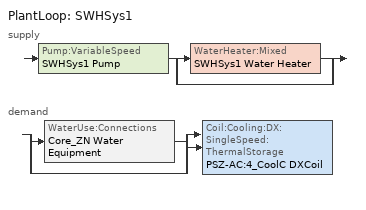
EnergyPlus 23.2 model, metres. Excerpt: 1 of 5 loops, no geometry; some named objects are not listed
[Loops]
PlantLoop 'SWHSys1'
 supply: Pump:VariableSpeed 'SWHSys1 Pump' > split
  | WaterHeater:Mixed 'SWHSys1 Water Heater'
  | bypass
 demand: split
  | WaterUse:Connections 'Core_ZN Water Equipment'
  | bypass
  join > Coil:Cooling:DX:SingleSpeed:ThermalStorage 'PSZ-AC:4_CoolC DXCoil'
[Coil:Cooling:DX:SingleSpeed:ThermalStorage]
PSZ-AC:4_CoolC DXCoil: Ancillary electric power=0; Availability schedule=ALWAYS_ON; Charge only mode available=No; Cold weather operation ancillary power=0; Cold weather operation minimum outdoor air temperature=2; Condenser air flow sizing factor=1.25; Condenser design air flow rate=Autocalculate; Condenser type=AirCooled; Cooling and charge mode available=Yes; Cooling and charge mode capacity sizing factor=0.9726; Cooling and charge mode charging rated cop=3.91; Cooling and charge mode cooling rated cop=3.91; Cooling and charge mode evaporator energy input ratio function of flow fraction curve=EIRFlowModFac_coolAndCharge_SCU; Cooling and charge mode evaporator energy input ratio function of temperature curve=EIRTempModFac_CoolAndCharge_SCU; Cooling and charge mode evaporator part load fraction correlation curve=EvapPartLoadFac_coolAndCharge_SCU; Cooling and charge mode rated sensible heat ratio=0.725; Cooling and charge mode rated storage charging capacity=Autocalculate; Cooling and charge mode rated total evaporator cooling capacity=Autocalculate; Cooling and charge mode sensible heat ratio function of flow fraction curve=SHRFlowModFac_coolAndCharge_SCU; Cooling and charge mode sensible heat ratio function of temperature curve=SHRTempModFac_coolAndCharge_SCU; Cooling and charge mode storage capacity sizing factor=0.03913; Cooling and charge mode storage charge capacity function of temperature curve=TESCapTempModFac_CoolAndCharge_SCU; Cooling and charge mode storage charge capacity function of total evaporator plr curve=TESPartLoadFac_coolAndCharge_SCU; Cooling and charge mode storage energy input ratio function of flow fraction curve=constantCubic; Cooling and charge mode storage energy input ratio function of temperature curve=NullTriquadratic; Cooling and charge mode storage energy part load fraction correlation curve=constantCubic; Cooling and charge mode total evaporator cooling capacity function of flow fraction curve=EvapCapFlowModFac_coolAndCharge_SCU; Cooling and charge mode total evaporator cooling capacity function of temperature curve=EvapCapTempModFac_CoolAndCharge_SCU; Cooling and discharge mode available=Yes; Cooling and discharge mode cooling rated cop=4.05; Cooling and discharge mode discharging rated cop=4.05; Cooling and discharge mode evaporator capacity sizing factor=1.03912; Cooling and discharge mode evaporator energy input ratio function of flow fraction curve=EIRFlowModFac_coolAndDischarge_SCU; Cooling and discharge mode evaporator energy input ratio function of temperature curve=EIRTempModFac_CoolandDischarge_SCU; Cooling and discharge mode evaporator part load fraction correlation curve=EvapPartLoadFac_coolAndDischarge_SCU; Cooling and discharge mode rated sensible heat ratio=0.72; Cooling and discharge mode rated storage discharging capacity=Autocalculate; Cooling and discharge mode rated total evaporator cooling capacity=Autocalculate; Cooling and discharge mode sensible heat ratio function of flow fraction curve=SHRFlowModFac_coolAndDischarge_SCU; Cooling and discharge mode sensible heat ratio function of temperature curve=SHRTempModFac_coolAndDischarge_SCU; Cooling and discharge mode storage discharge capacity function of flow fraction curve=TESCapFlowModFac_coolAndDischarge_SCU; Cooling and discharge mode storage discharge capacity function of temperature curve=TESCapTempModFac_CoolAndDischarge_SCU; Cooling and discharge mode storage discharge capacity function of total evaporator plr curve=TESPartLoadFac_coolAndDischarge_SCU; Cooling and discharge mode storage discharge capacity sizing factor=0.03749; Cooling and discharge mode storage energy input ratio function of flow fraction curve=constantCubic; Cooling and discharge mode storage energy input ratio function of temperature curve=NullTriquadratic; Cooling and discharge mode storage energy part load fraction correlation curve=constantCubic; Cooling and discharge mode total evaporator cooling capacity function of flow fraction curve=EvapCapFlowModFac_coolAndDischarge_SCU; Cooling and discharge mode total evaporator cooling capacity function of temperature curve=EvapCapTempModFac_CoolandDischarge_SCU; Cooling only mode available=Yes; Cooling only mode energy input ratio function of flow fraction curve=EIRFlowModFac_SCU; Cooling only mode energy input ratio function of temperature curve=EIRTempModFac_SCU; Cooling only mode part load fraction correlation curve=Cool-PLF-fPLR_SCU; Cooling only mode rated cop=3.86; Cooling only mode rated sensible heat ratio=0.722; Cooling only mode rated total evaporator cooling capacity=Autosize; Cooling only mode sensible heat ratio function of flow fraction curve=SHR-fFF_SCU_CoolOnly; Cooling only mode sensible heat ratio function of temperature curve=SHRTempModFac_SCU; Cooling only mode total evaporator cooling capacity function of flow fraction curve=EvapCapFlowModFac_SCU; Cooling only mode total evaporator cooling capacity function of temperature curve=EvapCapTempModFac_SCU; Discharge only mode available=No; Fluid storage tank rating temperature=26.7; Fluid storage volume=Autocalculate; Operating mode control method=ScheduledModes; Operation mode control schedule=SCU Packaged Control Sched; Rated evaporator air flow rate=Autosize; Storage capacity sizing factor=0.5; Storage tank maximum operating limit fluid temperature=80; Storage tank minimum operating limit fluid temperature=2; Storage tank plant connection design flow rate=3.15e-06; Storage tank plant connection heat transfer effectiveness=0.8; Storage tank to ambient u value times area heat transfer coefficient=2.057; Storage type=Water
[EnergyManagementSystem:Actuator] Actuated component type=Outdoor Air System Node; Actuated component unique=PSZ-AC:4 Condenser Inlet Node
Name | Actuated component control type
Cond_4_db | Drybulb Temperature
Cond_4_wb | Wetbulb Temperature
[PlantEquipmentList]
SWHSys1 Equipment List: SWHSys1 Water Heater, WaterHeater:Mixed
[PlantEquipmentOperation:HeatingLoad]
SWHSys1 Operation Scheme: Load range 1 lower limit=0; Load range 1 upper limit=1e+15; Range 1 equipment list=SWHSys1 Equipment List
[PlantEquipmentOperationSchemes]
SWHSys1 Loop Operation Scheme List: Control scheme 1=SWHSys1 Operation Scheme; Control scheme 1 schedule=ALWAYS_ON
[PlantLoop]
SWHSys1: Fluid type=Water; Load distribution scheme=Optimal; Maximum loop flow rate=Autosize; Maximum loop temperature=60; Minimum loop flow rate=0; Minimum loop temperature=10; Plant equipment operation scheme=SWHSys1 Loop Operation Scheme List; Plant loop volume=0.001
[Pump:VariableSpeed]
SWHSys1 Pump: Design maximum flow rate=Autosize; Design minimum flow rate=0; Design power consumption=Autosize; Design pump head=0.001; Fraction of motor inefficiencies to fluid stream=0; Motor efficiency=1; Pump control type=Intermittent; Coefficient 1 of the part load performance curve=0; Coefficient 2 of the part load performance curve=1; Coefficient 3 of the part load performance curve=0; Coefficient 4 of the part load performance curve=0
[SetpointManager:Scheduled]
SWHSys1 Loop Setpoint Manager: Control variable=Temperature; Schedule=SWHSys1-Loop-Temp-Schedule; Setpoint node or nodelist=SWHSys1 Supply Outlet Node
[Sizing:Plant]
SWHSys1: Design loop exit temperature=60; Loop design temperature difference=5; Loop type=Heating
[WaterHeater:Mixed]
SWHSys1 Water Heater: Ambient temperature indicator=Schedule; Ambient temperature schedule=SWHSys1 Water Heater Ambient Temperature Schedule Name; Deadband temperature difference=2; Heater control type=Cycle; Heater fuel type=NaturalGas; Heater maximum capacity=845000; Heater thermal efficiency=0.8; Indirect water heating recovery time=1.5; Maximum temperature limit=82.2222; Off cycle loss coefficient to ambient temperature=6; Off cycle parasitic fuel consumption rate=20; Off cycle parasitic fuel type=NaturalGas; Off cycle parasitic heat fraction to tank=0.8; On cycle loss coefficient to ambient temperature=6; On cycle parasitic fuel type=NaturalGas; Setpoint temperature schedule=SWHSys1 Water Heater Setpoint Temperature Schedule Name; Source side design flow rate=Autosize; Source side effectiveness=1; Tank volume=0.1514; Use side design flow rate=Autosize; Use side effectiveness=1
[WaterUse:Connections]
Core_ZN Water Equipment: Water use equipment name 1=Core_ZN Water Equipment
[WaterUse:Equipment]
Core_ZN Water Equipment: Zone=Back_space; Flow rate fraction schedule=BLDG_SWH_SCH; Hot water supply temperature schedule=Water Equipment Hot Supply Temp Sched; Latent fraction schedule=Water Equipment Latent fract sched; Peak flow rate=3.15e-06; Sensible fraction schedule=Water Equipment Sensible fract sched; Target temperature schedule=Water Equipment Temp Sched
[Curve:Biquadratic] Maximum value of x=100; Maximum value of y=100; Minimum value of x=-100; Minimum value of y=-100
Name | Coefficient1 constant | Coefficient2 x | Coefficient3 x 2 | Coefficient4 y | Coefficient5 y 2 | Coefficient6 x y
EIRTempModFac_SCU | 0.818718 | -0.0188041 | 0.000529037 | 0.00398042 | 0.000610972 | -0.000793932
EvapCapTempModFac_SCU | 0.296058 | 0.0459724 | 1.28391e-05 | 0.00658539 | -0.000104643 | -0.000433979
SHRTempModFac_SCU | 2.00779 | -0.233675 | 0.00447238 | 0.106824 | 0 | -0.00193574
[Curve:Cubic]
Name | Maximum value of x | Minimum value of x | Coefficient1 constant | Coefficient2 x | Coefficient3 x 2 | Coefficient4 x 3 | Input unit type for x | Maximum curve output | Minimum curve output | Output unit type
ConstantCubic | 100 | -100 | 1 | 0 | 0 | 0
Cool-PLF-fPLR_SCU | 100 | -100 | -0.000825 | 3.089975 | -3.84932 | 1.760175
EvapPartLoadFac_coolAndCharge_SCU | 1 | 0 | 0.0006475 | 3.31572 | -4.52768 | 2.21132 | Dimensionless | 1 | 0 | Dimensionless
EvapPartLoadFac_coolAndDischarge_SCU | 1 | 0 | 0.0012 | 3.3943 | -4.731 | 2.3355 | Dimensionless | 1 | 0 | Dimensionless
TESPartLoadFac_coolAndCharge_SCU | 1 | 0 | 0.00427525 | 3.86888 | -5.32612 | 2.45298 | Dimensionless | 1 | 0 | Dimensionless
TESPartLoadFac_coolAndDischarge_SCU | 1 | 0 | -0.00062275 | 3.90141 | -6.20619 | 3.30541 | Dimensionless | 1 | 0 | Dimensionless
[Curve:Quadratic] Maximum value of x=1; Minimum value of x=0
Name | Input unit type for x | Maximum curve output | Minimum curve output | Output unit type | Coefficient1 constant | Coefficient2 x | Coefficient3 x 2
EIRFlowModFac_SCU | Dimensionless | 1.5 | 0.5 | Dimensionless | 1.41949 | -0.722199 | 0.302712
EIRFlowModFac_coolAndCharge_SCU | Dimensionless | 2 | 0 | Dimensionless | 1.09783 | -0.0341757 | -0.063657
EIRFlowModFac_coolAndDischarge_SCU | Dimensionless | 2 | 0 | Dimensionless | 1.32729 | -0.465632 | 0.138339
EvapCapFlowModFac_SCU | Dimensionless | 1.5 | 0.5 | Dimensionless | 0.3616 | 1.11841 | -0.480006
EvapCapFlowModFac_coolAndCharge_SCU | Dimensionless | 2 | 0 | Dimensionless | 0.536245 | 0.73445 | -0.270695
EvapCapFlowModFac_coolAndDischarge_SCU | Dimensionless | 2 | 0 | Dimensionless | 0.165486 | 1.43948 | -0.604969
SHR-fFF_SCU_CoolOnly |  |  |  |  | 1.34664 | -1.05011 | 0.703475
SHRFlowModFac_coolAndCharge_SCU | Dimensionless | 1.5 | 0.5 | Dimensionless | 0.0218149 | 1.57315 | -0.59496
SHRFlowModFac_coolAndDischarge_SCU | Dimensionless | 1.5 | 0.5 | Dimensionless | 0.201972 | 1.2309 | -0.432876
TESCapFlowModFac_coolAndDischarge_SCU | Dimensionless | 2 | 0 | Dimensionless | -0.341104 | 2.25012 | -0.909013
[Curve:Triquadratic]
NullTriquadratic: Maximum curve output=0; Maximum value of x=100; Maximum value of y=100; Maximum value of z=100; Minimum curve output=0; Minimum value of x=-100; Minimum value of y=-100; Minimum value of z=-100; Coefficient1 constant=0; Coefficient2 x 2=0; Coefficient3 x=0; Coefficient4 y 2=0; Coefficient5 y=0; Coefficient6 z 2=0; Coefficient7 z=0; Coefficient8 x 2 y 2=0; Coefficient9 x y=0; Coefficient10 x y 2=0; Coefficient11 x 2 y=0; Coefficient12 x 2 z 2=0; Coefficient13 x z=0; Coefficient14 x z 2=0; Coefficient15 x 2 z=0; Coefficient16 y 2 z 2=0; Coefficient17 y z=0; Coefficient18 y z 2=0; Coefficient19 y 2 z=0; Coefficient20 x 2 y 2 z 2=0; Coefficient21 x 2 y 2 z=0; Coefficient22 x 2 y z 2=0; Coefficient23 x y 2 z 2=0; Coefficient24 x 2 y z=0; Coefficient25 x y 2 z=0; Coefficient26 x y z 2=0; Coefficient27 x y z=0
[Schedule:Compact]
ALWAYS_ON: Through: 12/31, For: AllDays, Until: 24:00, 1
BLDG_SWH_SCH: Through: 12/31, For: Weekdays SummerDesignDay, Until: 05:00, 0.05, Until: 06:00, 0.08, Until: 07:00, 0.07, Until: 08:00, 0.19, Until: 09:00, 0.35, Until: 10:00, 0.38, Until: 11:00, 0.39, Until: 12:00, 0.47, Until: 13:00, 0.57, Until: 14:00, 0.54, Until: 15:00, 0.34, Until: 16:00, 0.33, Until: 17:00, 0.44, Until: 18:00, 0.26, Until: 19:00, 0.21, Until: 20:00, 0.15, Until: 21:00, 0.17, Until: 22:00, 0.08, Until: 24:00, 0.05, For: Saturday WinterDesignDay, Until: 05:00, 0.05, Until: 06:00, 0.08, Until: 07:00, 0.07, Until: 08:00, 0.11, Until: 09:00, 0.15, Until: 10:00, 0.21, Until: 11:00, 0.19, Until: 12:00, 0.23, Until: 13:00, 0.2, Until: 14:00, 0.19, Until: 15:00, 0.15, Until: 16:00, 0.13, Until: 17:00, 0.14, Until: 21:00, 0.07, Until: 22:00, 0.09, Until: 24:00, 0.05, For: AllOtherDays, Until: 05:00, 0.04, Until: 06:00, 0.07, Until: 11:00, 0.04, Until: 13:00, 0.06, Until: 14:00, 0.09, Until: 15:00, 0.06, Until: 21:00, 0.04, Until: 22:00, 0.07, Until: 24:00, 0.04
SCU Packaged Control Sched: Through: 12/31, For: AllDays, Until: 14:00, 2, Until: 16:00, 3, Until: 23:00, 1, Until: 24:00, 2
SWHSys1 Water Heater Ambient Temperature Schedule Name: Through: 12/31, For: AllDays, Until: 24:00, 22
SWHSys1 Water Heater Setpoint Temperature Schedule Name; SWHSys1-Loop-Temp-Schedule: Through: 12/31, For: AllDays, Until: 24:00, 60
Water Equipment Hot Supply Temp Sched; Water Equipment Temp Sched: Through: 12/31, For: AllDays, Until: 24:00, 43.3
Water Equipment Latent fract sched: Through: 12/31, For: AllDays, Until: 24:00, 0.05
Water Equipment Sensible fract sched: Through: 12/31, For: AllDays, Until: 24:00, 0.2
[Table:IndependentVariable]
EIRTempModFac_CoolAndCharge_SCU_IndependentVariable1; EIRTempModFac_CoolandDischarge_SCU_IndependentVariable1; EvapCapTempModFac_CoolAndCharge_SCU_IndependentVariable1; EvapCapTempModFac_CoolandDischarge_SCU_IndependentVariable1; SHRTempModFac_coolAndCharge_SCU_IndependentVariable1; SHRTempModFac_coolAndDischarge_SCU_IndependentVariable1; TESCapTempModFac_CoolAndCharge_SCU_IndependentVariable1; TESCapTempModFac_CoolAndDischarge_SCU_IndependentVariable1: Linear, Cubic, 22.22, 16.67, Temperature, 16.67, 19.44, 22.22
EIRTempModFac_CoolAndCharge_SCU_IndependentVariable2; EIRTempModFac_CoolandDischarge_SCU_IndependentVariable2; EvapCapTempModFac_CoolAndCharge_SCU_IndependentVariable2; EvapCapTempModFac_CoolandDischarge_SCU_IndependentVariable2; TESCapTempModFac_CoolAndCharge_SCU_IndependentVariable2; TESCapTempModFac_CoolAndDischarge_SCU_IndependentVariable2: Linear, Cubic, 46.11, 23.89, Temperature, 23.89, 35, 46.11
EIRTempModFac_CoolAndCharge_SCU_IndependentVariable3; EIRTempModFac_CoolandDischarge_SCU_IndependentVariable3; EvapCapTempModFac_CoolAndCharge_SCU_IndependentVariable3; EvapCapTempModFac_CoolandDischarge_SCU_IndependentVariable3; SHRTempModFac_coolAndCharge_SCU_IndependentVariable3; SHRTempModFac_coolAndDischarge_SCU_IndependentVariable3; TESCapTempModFac_CoolAndCharge_SCU_IndependentVariable3; TESCapTempModFac_CoolAndDischarge_SCU_IndependentVariable3: Linear, Cubic, 50, -10, Temperature, -10, 26.7, 50
SHRTempModFac_coolAndCharge_SCU_IndependentVariable2; SHRTempModFac_coolAndDischarge_SCU_IndependentVariable2: Linear, Cubic, 29.4444, 23.8889, Temperature, 23.8889, 26.6667, 29.4444
[Table:IndependentVariableList]
EIRTempModFac_CoolAndCharge_SCU_IndependentVariableList: EIRTempModFac_CoolAndCharge_SCU_IndependentVariable1, EIRTempModFac_CoolAndCharge_SCU_IndependentVariable2, EIRTempModFac_CoolAndCharge_SCU_IndependentVariable3
EIRTempModFac_CoolandDischarge_SCU_IndependentVariableList: EIRTempModFac_CoolandDischarge_SCU_IndependentVariable1, EIRTempModFac_CoolandDischarge_SCU_IndependentVariable2, EIRTempModFac_CoolandDischarge_SCU_IndependentVariable3
EvapCapTempModFac_CoolAndCharge_SCU_IndependentVariableList: EvapCapTempModFac_CoolAndCharge_SCU_IndependentVariable1, EvapCapTempModFac_CoolAndCharge_SCU_IndependentVariable2, EvapCapTempModFac_CoolAndCharge_SCU_IndependentVariable3
EvapCapTempModFac_CoolandDischarge_SCU_IndependentVariableList: EvapCapTempModFac_CoolandDischarge_SCU_IndependentVariable1, EvapCapTempModFac_CoolandDischarge_SCU_IndependentVariable2, EvapCapTempModFac_CoolandDischarge_SCU_IndependentVariable3
SHRTempModFac_coolAndCharge_SCU_IndependentVariableList: SHRTempModFac_coolAndCharge_SCU_IndependentVariable1, SHRTempModFac_coolAndCharge_SCU_IndependentVariable2, SHRTempModFac_coolAndCharge_SCU_IndependentVariable3
SHRTempModFac_coolAndDischarge_SCU_IndependentVariableList: SHRTempModFac_coolAndDischarge_SCU_IndependentVariable1, SHRTempModFac_coolAndDischarge_SCU_IndependentVariable2, SHRTempModFac_coolAndDischarge_SCU_IndependentVariable3
TESCapTempModFac_CoolAndCharge_SCU_IndependentVariableList: TESCapTempModFac_CoolAndCharge_SCU_IndependentVariable1, TESCapTempModFac_CoolAndCharge_SCU_IndependentVariable2, TESCapTempModFac_CoolAndCharge_SCU_IndependentVariable3
TESCapTempModFac_CoolAndDischarge_SCU_IndependentVariableList: TESCapTempModFac_CoolAndDischarge_SCU_IndependentVariable1, TESCapTempModFac_CoolAndDischarge_SCU_IndependentVariable2, TESCapTempModFac_CoolAndDischarge_SCU_IndependentVariable3
[Table:Lookup]
EIRTempModFac_CoolAndCharge_SCU: EIRTempModFac_CoolAndCharge_SCU_IndependentVariableList, 1.6, 0.6, 1, DivisorOnly, Dimensionless, 0.786227, 0.75675, 0.738035, 1.081255, 1.04351, 1.019545, 1.510532, 1.43907, 1.3937, 0.776808, 0.746861, 0.727848, 1.03937, 1, 0.975006, 1.463723, 1.41255, 1.380065, 0.724162, 0.679983, 0.651934, 0.989304, 0.939216, 0.907416, 1.369654, 1.31653, 1.28281
EIRTempModFac_CoolandDischarge_SCU: EIRTempModFac_CoolandDischarge_SCU_IndependentVariableList, 1.7, 0.5, 1, DivisorOnly, Dimensionless, 0.6618, 0.8177, 0.9166, 0.8094, 1.0684, 1.2329, 0.8315, 1.3579, 1.6921, 0.5145, 0.7905, 0.9657, 0.6914, 1, 1.196, 0.8951, 1.3023, 1.5607, 0.5399, 0.7092, 0.8167, 0.6269, 0.9252, 1.1146, 0.7182, 1.185, 1.4813
EvapCapTempModFac_CoolAndCharge_SCU: EvapCapTempModFac_CoolAndCharge_SCU_IndependentVariableList, 1.27, 0.8, 1, DivisorOnly, Dimensionless, 1.0806, 1.0017, 0.9516, 1.0063, 0.9295, 0.8807, 0.853, 0.853, 0.8126, 1.152, 1.068, 1.0148, 1.0856, 1, 0.9457, 0.8894, 0.8894, 0.837, 1.2697, 1.204, 1.1622, 1.1591, 1.0883, 1.0433, 0.9741, 0.9741, 0.9193
EvapCapTempModFac_CoolandDischarge_SCU: EvapCapTempModFac_CoolandDischarge_SCU_IndependentVariableList, 1.5, 0.7, 1, DivisorOnly, Dimensionless, 1.1049, 0.9477, 0.8479, 1.1054, 0.9163, 0.7962, 1.1685, 0.8994, 0.7285, 1.3684, 1.0182, 0.7958, 1.2742, 1, 0.8259, 1.2067, 0.9571, 0.7987, 1.4026, 1.153, 0.9946, 1.3944, 1.0928, 0.9013, 1.3695, 1.0522, 0.8509
SHRTempModFac_coolAndCharge_SCU: SHRTempModFac_coolAndCharge_SCU_IndependentVariableList, 3.5, 0, 1, DivisorOnly, Dimensionless, 1.06987, 1.13675, 1.17921, 0.760289, 0.80782, 0.837995, 0.515671, 0.547909, 0.568376, 1.2648, 1.34387, 1.39406, 0.941163, 1, 1.03735, 0.682487, 0.725153, 0.752241, 1.45973, 1.55098, 1.60892, 1.12204, 1.19218, 1.23671, 0.849302, 0.902397, 0.936106
SHRTempModFac_coolAndDischarge_SCU: SHRTempModFac_coolAndDischarge_SCU_IndependentVariableList, 3.5, 0, 1, DivisorOnly, Dimensionless, 1.00448, 1.13675, 1.22073, 0.713821, 0.80782, 0.867497, 0.484153, 0.547909, 0.588385, 1.18749, 1.34387, 1.44314, 0.883639, 1, 1.07387, 0.640773, 0.725153, 0.778724, 1.37051, 1.55098, 1.66556, 1.05346, 1.19218, 1.28025, 0.797393, 0.902397, 0.969062
TESCapTempModFac_CoolAndCharge_SCU: TESCapTempModFac_CoolAndCharge_SCU_IndependentVariableList, 3.5, 0, 1, DivisorOnly, Dimensionless, -1.7019, 1.30972, 3.221733, -1.84486, 1.22842, 3.17958, -2.25458, 1.0935, 3.21912, -2.26854, 1.10841, 3.252355, -2.47572, 1, 3.20666, -2.39497, 0.929195, 3.03963, -2.86357, 0.916934, 3.31709, -2.86398, 0.851711, 3.21072, -2.91999, 0.742901, 3.06839
TESCapTempModFac_CoolAndDischarge_SCU: TESCapTempModFac_CoolAndDischarge_SCU_IndependentVariableList, 3.5, 0, 1, DivisorOnly, Dimensionless, 6.80433, -1.23125, -6.33285, 8.90216, 0.363942, -5.05678, 10.28818, 2.16412, -2.99366, 8.73513, -0.784887, -6.82893, 10.65, 1, -5.12657, 11.46908, 2.6598, -2.93302, 9.51584, -0.299575, -6.53116, 11.3162, 1.49976, -4.73248, 14.03382, 3.50011, -3.1875
